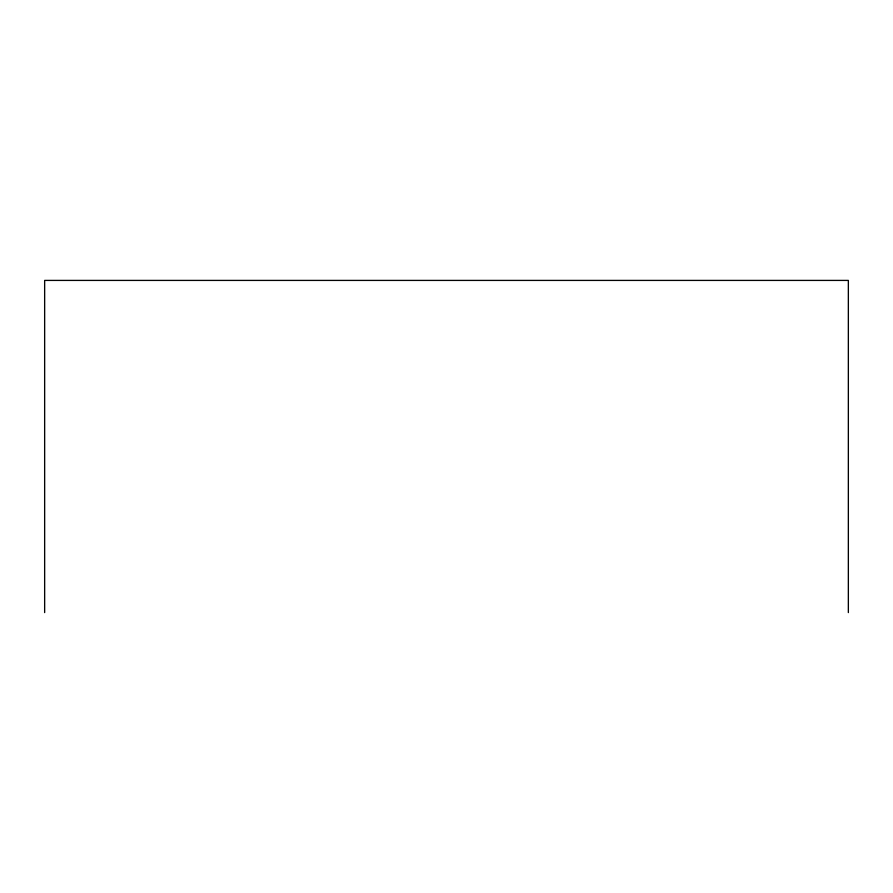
<?xml version="1.0" encoding="UTF-8"?>
<svg xmlns="http://www.w3.org/2000/svg" width="893" height="893" viewBox="0 0 893 893"><rect width="100%" height="100%" fill="white"/><g stroke="black" fill="none" stroke-linecap="round" stroke-linejoin="round"><path stroke-width="1.34" d="M848.35 612.587L848.35 280.413L44.65 280.413L44.65 612.587"/></g></svg>
